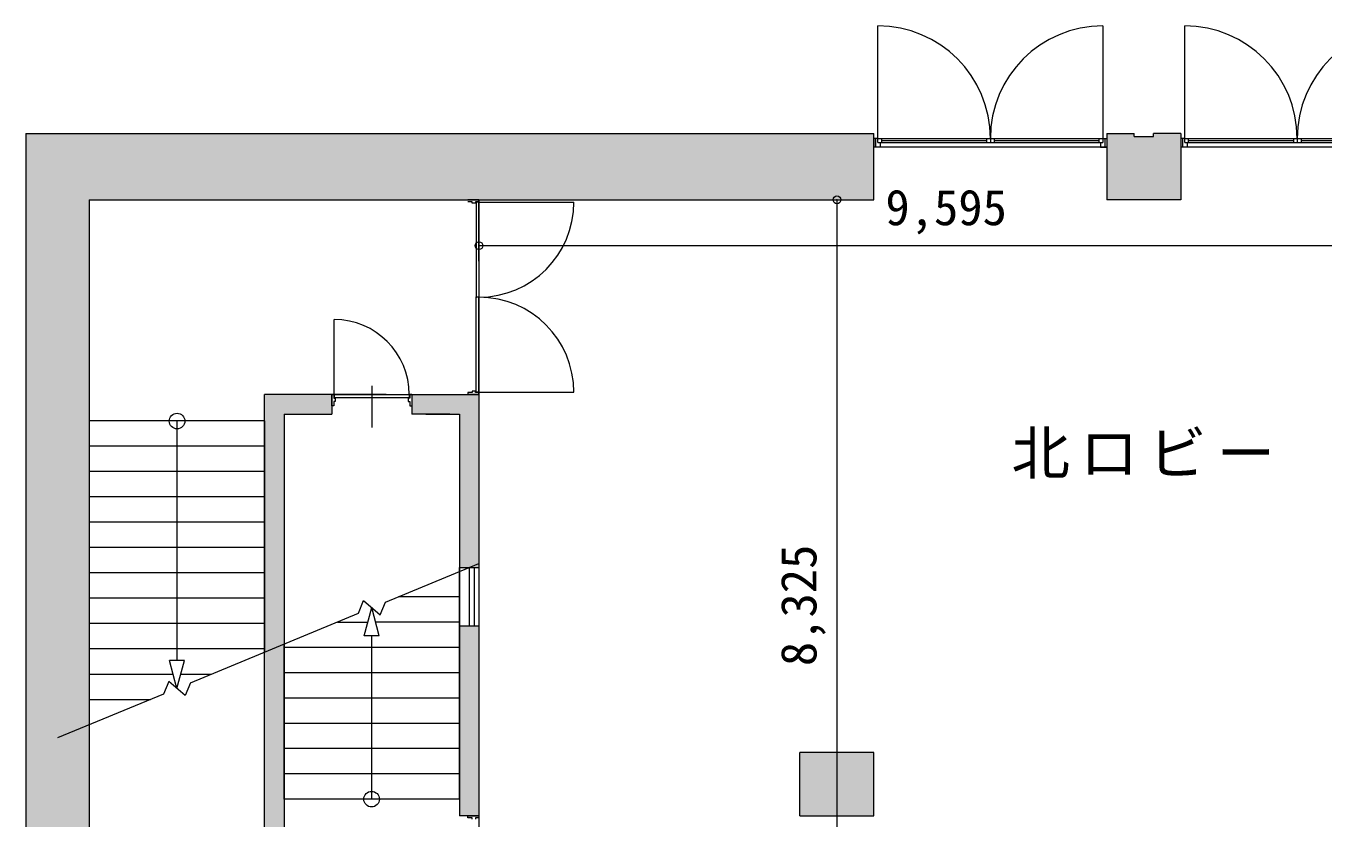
# Model space of a CAD drawing. Units: millimetres, scale not verified. Extents: x -41541 to 40812, y -111456 to -40681.
# Drawn here: x -41541 to -28226, y -48814 to -40681 of the extents above; entities that cross this region are included whole.
import ezdxf
from ezdxf.enums import TextEntityAlignment as Align

# ---------------------------------------------------------------- set-up
doc = ezdxf.new("R2010")
doc.units = ezdxf.units.MM
doc.header["$LTSCALE"] = 200
doc.header["$PDMODE"] = 32
doc.header["$PDSIZE"] = 80
for name, color, linetype, lineweight in [('0-1_躯体', 7, 'Continuous', 9), ('0-2_建具', 7, 'Continuous', 9), ('0-6_寸法', 4, 'Continuous', 5)]:
    doc.layers.add(name, color=color, linetype=linetype, lineweight=lineweight)
doc.layers.add('0-4_室名', color=7, linetype='Continuous')
doc.styles.add('ＭＳ ゴシック', font='')
doc.styles.add('ＭＳ Ｐゴシック', font='')
doc.styles.get('ＭＳ ゴシック').set_extended_font_data('MS Gothic')
doc.styles.get('ＭＳ Ｐゴシック').set_extended_font_data('MS PGothic')

msp = doc.modelspace()

# ---------------------------------------------------------------- linework, layer by layer
at = {"layer": '0-1_躯体'}
for p, q in [((-41541.1, -41786.2), (-41541.1, -55206.2)), ((-41541.1, -41786.2), (-41541.1, -55206.2)), ((-41541.1, -41786.2), (-32836.1, -41786.2)), ((-32836.1, -42466.2), (-32836.1, -41786.2)), ((-30446.1, -41786.2), (-30446.1, -42466.2)), ((-30446.1, -41786.2), (-30166.1, -41786.2)), ((-30166.1, -41816.2), (-30166.1, -41786.2)), ((-29686.1, -41786.2), (-29966.1, -41786.2)), ((-29686.1, -41786.2), (-29686.1, -42466.2)), ((-30446.1, -41926.2), (-32836.1, -41926.2)), ((-27296.1, -41926.2), (-29686.1, -41926.2)), ((-40891.1, -42466.2), (-32836.1, -42466.2)), ((-40891.1, -42466.2), (-40891.1, -50791.2)), ((-36891.1, -43096.6), (-36891.1, -42466.2)), ((-29686.1, -42466.2), (-30446.1, -42466.2)), ((-36891.1, -42809.8), (-36891.1, -50791.2)), ((-37843.4, -44466.2), (-39091.1, -44466.2)), ((-39091.1, -49871.2), (-39091.1, -44466.2)), ((-38401.1, -44466.2), (-38401.1, -44666.2)), ((-37991.1, -44376.5), (-37991.1, -44803.4)), ((-37906.2, -44466.2), (-36891.1, -44466.2)), ((-37581.1, -44466.2), (-37581.1, -44666.2)), ((-38891.1, -44666.2), (-38401.1, -44666.2)), ((-38891.1, -44666.2), (-38891.1, -50791.2)), ((-37191.1, -44666.2), (-37581.1, -44666.2)), ((-37091.1, -46241.2), (-36891.1, -46241.2)), ((-37091.1, -46841.2), (-36891.1, -46841.2)), ((-33596.1, -48791.2), (-33596.1, -48141.2)), ((-36891.1, -48791.2), (-37091.1, -48791.2))]:
    msp.add_line(p, q, dxfattribs=at)
for points in [[(-30166.1, -41816.2), (-29966.1, -41816.2), (-29966.1, -41786.2)], [(-37434.6, -44666.2), (-37091.1, -44666.2), (-37091.1, -48791.2)], [(-33596.1, -48791.2), (-32836.1, -48791.2), (-32836.1, -48141.2), (-33596.1, -48141.2)]]:
    msp.add_lwpolyline(points, dxfattribs=at)
at = {"layer": '0-1_躯体', "color": 9}
for points in [[(-41541.1, -41786.2), (-41541.1, -50791.2), (-40891.1, -41786.2), (-40891.1, -50791.2)], [(-32836.1, -41786.2), (-40891.1, -41786.2), (-32836.1, -42466.2), (-40891.1, -42466.2)], [(-30446.1, -41786.2), (-30446.1, -41816.2), (-30166.1, -41786.2), (-30166.1, -41816.2)], [(-29686.1, -41786.2), (-29966.1, -41786.2), (-29686.1, -41816.2), (-29966.1, -41816.2)], [(-29686.1, -41816.2), (-30446.1, -41816.2), (-29686.1, -42466.2), (-30446.1, -42466.2)], [(-38401.1, -44666.2), (-38401.1, -44466.2), (-39091.1, -44666.2), (-39091.1, -44466.2)], [(-36891.1, -44466.2), (-37581.1, -44466.2), (-36891.1, -44666.2), (-37581.1, -44666.2)], [(-38891.1, -44666.2), (-39091.1, -44666.2), (-38891.1, -49871.2), (-39091.1, -49871.2)], [(-36891.1, -46241.2), (-36891.1, -44666.2), (-37091.1, -46241.2), (-37091.1, -44666.2)], [(-36891.1, -46841.2), (-37091.1, -46841.2), (-36891.1, -48791.2), (-37091.1, -48791.2)], [(-32836.1, -48141.2), (-33596.1, -48141.2), (-32836.1, -48791.2), (-33596.1, -48791.2)]]:
    msp.add_solid(points, dxfattribs=at)
at = {"layer": '0-2_建具', "color": 4, "lineweight": 5}
for p, q in [((-32796.1, -41876.2), (-32796.1, -40681.2)), ((-30486.1, -40681.2), (-30486.1, -41876.2)), ((-29646.1, -41876.2), (-29646.1, -40681.2)), ((-36891.1, -42491.2), (-35916.1, -42491.2)), ((-38376.1, -44466.2), (-38376.1, -43696.2)), ((-36891.1, -44441.2), (-35916.1, -44441.2))]:
    msp.add_line(p, q, dxfattribs=at)
at = {"layer": '0-2_建具'}
for p, q in [((-32836.1, -41836.2), (-32836.1, -41926.2)), ((-32796.1, -41836.2), (-32836.1, -41836.2)), ((-32771.1, -41926.2), (-32836.1, -41926.2)), ((-32816.1, -41926.2), (-32816.1, -41836.2)), ((-32803, -41836.2), (-30446.1, -41836.2)), ((-32796.1, -41876.2), (-30486.1, -41876.2)), ((-32771.1, -41876.2), (-32771.1, -41926.2)), ((-32756.1, -41876.2), (-32756.1, -41836.2)), ((-32756.1, -41856.2), (-31681.1, -41856.2)), ((-31681.1, -41836.2), (-31681.1, -41876.2)), ((-31681.1, -41836.2), (-31681.1, -41876.2)), ((-31641.1, -41836.2), (-31641.1, -41876.2)), ((-31641.1, -41836.2), (-31641.1, -41876.2)), ((-31601.1, -41836.2), (-31601.1, -41876.2)), ((-31601.1, -41856.2), (-30526.1, -41856.2)), ((-30526.1, -41836.2), (-30526.1, -41876.2)), ((-30511.1, -41876.2), (-30511.1, -41926.2)), ((-30511.1, -41926.2), (-30446.1, -41926.2)), ((-30466.1, -41836.2), (-30466.1, -41926.2)), ((-30446.1, -41836.2), (-30446.1, -41926.2)), ((-29686.1, -41836.2), (-29686.1, -41926.2)), ((-29646.1, -41836.2), (-29686.1, -41836.2)), ((-29621.1, -41926.2), (-29686.1, -41926.2)), ((-29666.1, -41926.2), (-29666.1, -41836.2)), ((-29653, -41836.2), (-27296.1, -41836.2)), ((-29646.1, -41876.2), (-27336.1, -41876.2)), ((-29621.1, -41876.2), (-29621.1, -41926.2)), ((-29606.1, -41876.2), (-29606.1, -41836.2)), ((-29606.1, -41856.2), (-28531.1, -41856.2)), ((-28531.1, -41836.2), (-28531.1, -41876.2)), ((-28531.1, -41836.2), (-28531.1, -41876.2)), ((-28491.1, -41836.2), (-28491.1, -41876.2)), ((-28491.1, -41836.2), (-28491.1, -41876.2)), ((-28451.1, -41836.2), (-28451.1, -41876.2)), ((-28451.1, -41856.2), (-27376.1, -41856.2)), ((-36891.1, -42466.2), (-37006.1, -42466.2)), ((-36891.1, -42466.2), (-36891.1, -42486.2)), ((-36926.1, -42501.2), (-36961.1, -42501.2)), ((-36891.1, -42491.2), (-36921.1, -42491.2)), ((-36921.1, -42491.2), (-36921.1, -43471.2)), ((-36891.1, -42491.2), (-36891.1, -43471.2)), ((-36921.1, -44441.2), (-36921.1, -43461.2)), ((-36891.1, -43466.2), (-36921.1, -43466.2)), ((-36891.1, -43436.2), (-36891.1, -43456.2)), ((-36891.1, -44441.2), (-36891.1, -43461.2)), ((-38401.1, -44466.2), (-38381.1, -44466.2)), ((-38381.1, -44466.2), (-38381.1, -44501.2)), ((-38376.1, -44466.2), (-38376.1, -44496.2)), ((-38376.1, -44466.2), (-37606.1, -44466.2)), ((-37606.1, -44466.2), (-37606.1, -44496.2)), ((-37581.1, -44466.2), (-37601.1, -44466.2)), ((-37601.1, -44466.2), (-37601.1, -44501.2)), ((-37581.1, -44466.2), (-37581.1, -44581.2)), ((-37006.1, -44446.2), (-37006.1, -44466.2)), ((-36891.1, -44466.2), (-37006.1, -44466.2)), ((-36926.1, -44431.2), (-36961.1, -44431.2)), ((-36926.1, -44446.2), (-36926.1, -44431.2)), ((-36891.1, -44446.2), (-36926.1, -44446.2)), ((-36891.1, -44441.2), (-36921.1, -44441.2)), ((-36891.1, -44466.2), (-36891.1, -44446.2)), ((-38381.1, -44501.2), (-38366.1, -44501.2)), ((-38366.1, -44536.2), (-38381.1, -44536.2)), ((-38381.1, -44536.2), (-38381.1, -44581.2)), ((-38376.1, -44496.2), (-37606.1, -44496.2)), ((-38366.1, -44501.2), (-38366.1, -44536.2)), ((-37616.1, -44501.2), (-37616.1, -44536.2)), ((-37601.1, -44501.2), (-37616.1, -44501.2)), ((-37616.1, -44536.2), (-37601.1, -44536.2)), ((-37601.1, -44536.2), (-37601.1, -44581.2)), ((-37601.1, -44581.2), (-37581.1, -44581.2)), ((-39091.1, -44736.2), (-40891.1, -44736.2)), ((-40891.1, -44736.2), (-40891.1, -47596.2)), ((-39991.1, -44736.2), (-39991.1, -47194.6)), ((-39091.1, -44736.2), (-39091.1, -45296.2)), ((-39091.1, -44736.2), (-39091.1, -47110.4)), ((-39091.1, -44996.2), (-40891.1, -44996.2)), ((-39091.1, -45256.2), (-40891.1, -45256.2)), ((-39091.1, -45516.2), (-40891.1, -45516.2)), ((-39091.1, -45776.2), (-40891.1, -45776.2)), ((-39091.1, -46036.2), (-40891.1, -46036.2)), ((-37851.6, -46596.8), (-36891.1, -46198.8)), ((-39091.1, -46296.2), (-40891.1, -46296.2)), ((-37091.1, -46234.6), (-37091.1, -46841.2)), ((-37091.1, -46241.2), (-36891.1, -46241.2)), ((-37091.1, -48621.2), (-37091.1, -46241.2)), ((-36991.1, -46241.2), (-36991.1, -46841.2)), ((-36941.1, -46241.2), (-36941.1, -46841.2)), ((-36891.1, -46241.2), (-36891.1, -46841.2)), ((-39091.1, -46556.2), (-40891.1, -46556.2)), ((-38128.8, -46711.7), (-38074.7, -46581)), ((-38074.7, -46581), (-37905.7, -46727.5)), ((-37905.7, -46727.5), (-37851.6, -46596.8)), ((-37091.1, -46541.2), (-37717.6, -46541.2)), ((-39852.6, -47425.9), (-38128.8, -46711.7)), ((-38068.5, -46942.2), (-37991.1, -46653.4)), ((-37913.8, -46942.2), (-37991.1, -46653.4)), ((-39091.1, -46816.2), (-40891.1, -46816.2)), ((-38343.9, -46801.2), (-38030.7, -46801.2)), ((-37091.1, -46801.2), (-37951.5, -46801.2)), ((-37091.1, -46841.2), (-36891.1, -46841.2)), ((-37913.8, -46942.2), (-38068.5, -46942.2)), ((-37991.1, -48621.2), (-37991.1, -46942.2)), ((-39091.1, -47076.2), (-40891.1, -47076.2)), ((-38891.1, -48621.2), (-38891.1, -47027.4)), ((-37091.1, -47061.2), (-38891.1, -47061.2)), ((-39913.8, -47194.6), (-40068.5, -47194.6)), ((-39991.1, -47483.4), (-40068.5, -47194.6)), ((-39991.1, -47483.4), (-39913.8, -47194.6)), ((-40891.1, -47336.2), (-40030.6, -47336.2)), ((-39951.7, -47336.2), (-39635.9, -47336.2)), ((-37091.1, -47321.2), (-38891.1, -47321.2)), ((-40129.7, -47540.8), (-41215.6, -47990.8)), ((-40891.1, -47596.2), (-40263.4, -47596.2)), ((-37091.1, -47581.2), (-38891.1, -47581.2)), ((-37091.1, -47841.2), (-38891.1, -47841.2)), ((-37091.1, -48101.2), (-38891.1, -48101.2)), ((-37091.1, -48361.2), (-38891.1, -48361.2)), ((-37091.1, -48621.2), (-38891.1, -48621.2)), ((-37006.1, -48791.2), (-36891.1, -48791.2)), ((-36891.1, -48791.2), (-36891.1, -48811.2))]:
    msp.add_line(p, q, dxfattribs=at)
for points in [[(-36961.1, -42501.2), (-36961.1, -42486.2), (-37006.1, -42486.2)], [(-36891.1, -42486.2), (-36926.1, -42486.2), (-36926.1, -42501.2)], [(-38381.1, -44581.2), (-38401.1, -44581.2), (-38401.1, -44466.2)], [(-36961.1, -44431.2), (-36961.1, -44446.2), (-37006.1, -44446.2)], [(-39852.6, -47425.9), (-39906.7, -47556.6), (-40075.6, -47410.1), (-40129.7, -47540.8)], [(-36961.1, -48826.2), (-36961.1, -48811.2), (-37006.1, -48811.2), (-37006.1, -48791.2)], [(-36891.1, -48811.2), (-36926.1, -48811.2), (-36926.1, -48826.2)]]:
    msp.add_lwpolyline(points, dxfattribs=at)
for centre in [(-39989.6, -44737.7), (-37992.7, -48619.6)]:
    msp.add_circle(centre, 80, dxfattribs=at)
at = {"layer": '0-2_建具', "color": 4, "lineweight": 5}
for centre, radius, start, end in [((-32796.1, -41836.2), 1155, 0, 90), ((-30486.1, -41836.2), 1155, 90, 180), ((-29646.1, -41836.2), 1155, 0, 90), ((-27336.1, -41836.2), 1155, 90, 180), ((-36891.1, -42491.2), 975, 270, 0), ((-36891.1, -44441.2), 975, 0, 90), ((-38376.1, -44466.2), 770, 0, 90)]:
    msp.add_arc(centre, radius, start, end, dxfattribs=at)
at = {"layer": '0-6_寸法'}
for p, q in [((-33216.1, -42466.2), (-33216.1, -50791.2)), ((-27296.1, -42937.2), (-36891.1, -42937.2))]:
    msp.add_line(p, q, dxfattribs=at)
for p in [(-33216.1, -42466.2), (-36891.1, -42937.2)]:
    msp.add_point(p, dxfattribs=at)

# ---------------------------------------------------------------- texts
at = {"layer": '0-4_室名', "insert": (-31424.9, -45328.2), "char_height": 439.9, "attachment_point": 7, "style": 'ＭＳ Ｐゴシック'}
msp.add_mtext('\\T1.17;北ロビー', dxfattribs=at)
at = {"layer": '0-6_寸法', "style": 'ＭＳ ゴシック'}
msp.add_text('9,595', height=366.6, dxfattribs=at).set_placement((-32718.6, -42837.2), align=Align.BOTTOM_LEFT)
msp.add_text('8,325', height=366.6, rotation=90, dxfattribs=at).set_placement((-33316.1, -47253.7), align=Align.BOTTOM_LEFT)

doc.saveas('drawing.dxf')
